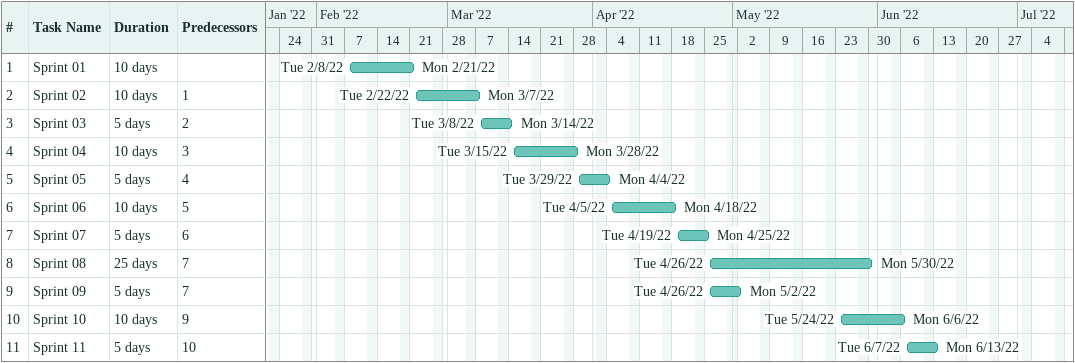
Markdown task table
| ID | Task | Duration | Start | Finish | Predecessors |
|---|---|---|---|---|---|
| 1 | Sprint 01 | 10d | 2022-02-08 | 2022-02-21 |  |
| 2 | Sprint 02 | 10d | 2022-02-22 | 2022-03-07 | 1 |
| 3 | Sprint 03 | 5d | 2022-03-08 | 2022-03-14 | 2 |
| 4 | Sprint 04 | 10d | 2022-03-15 | 2022-03-28 | 3 |
| 5 | Sprint 05 | 5d | 2022-03-29 | 2022-04-04 | 4 |
| 6 | Sprint 06 | 10d | 2022-04-05 | 2022-04-18 | 5 |
| 7 | Sprint 07 | 5d | 2022-04-19 | 2022-04-25 | 6 |
| 8 | Sprint 08 | 25d | 2022-04-26 | 2022-05-30 | 7 |
| 9 | Sprint 09 | 5d | 2022-04-26 | 2022-05-02 | 7 |
| 10 | Sprint 10 | 10d | 2022-05-24 | 2022-06-06 | 9 |
| 11 | Sprint 11 | 5d | 2022-06-07 | 2022-06-13 | 10 |
